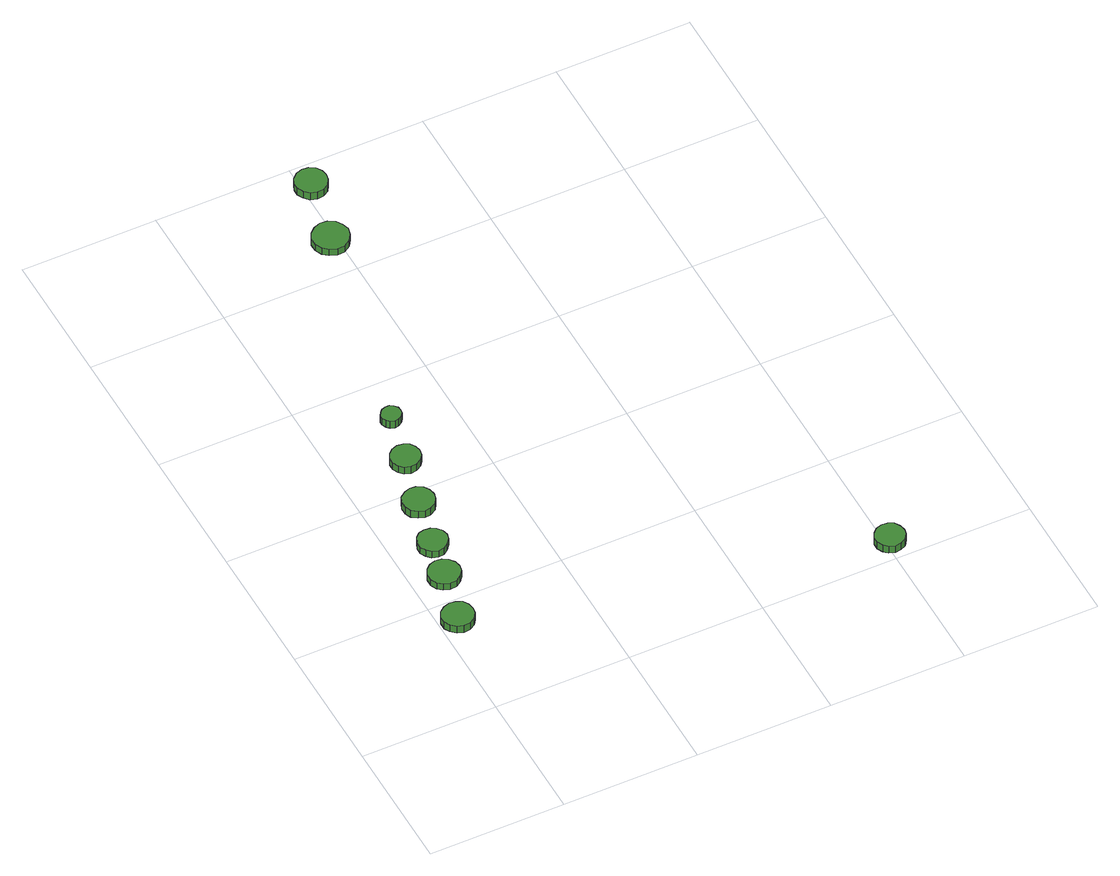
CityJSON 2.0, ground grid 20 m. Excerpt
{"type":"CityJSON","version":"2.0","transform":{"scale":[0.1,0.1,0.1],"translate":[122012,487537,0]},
"CityObjects":{
"tree1":{"type":"SolitaryVegetationObject","attributes":{"function":"something"},"geometry":[{"type":"MultiSurface","lod":"1","boundaries":[[[0,1,2,3,4,5,6,7,8,9,10,11,12,13,14]],[[15,16,17,18,19,20,21,22,23,24,25,26,27,28,29]],[[0,29,28,1]],[[1,28,27,2]],[[2,27,26,3]],[[3,26,25,4]],[[4,25,24,5]],[[5,24,23,6]],[[6,23,22,7]],[[7,22,21,8]],[[8,21,20,9]],[[9,20,19,10]],[[10,19,18,11]],[[11,18,17,12]],[[12,17,16,13]],[[13,16,15,14]],[[14,15,29,0]]]}]},
"tree2":{"type":"SolitaryVegetationObject","attributes":{"function":"something"},"geometry":[{"type":"MultiSurface","lod":"1","boundaries":[[[30,31,32,33,34,35,36,37,38,39,40,41,42,43,44]],[[45,46,47,48,49,50,51,52,53,54,55,56,57,58,59]],[[30,59,58,31]],[[31,58,57,32]],[[32,57,56,33]],[[33,56,55,34]],[[34,55,54,35]],[[35,54,53,36]],[[36,53,52,37]],[[37,52,51,38]],[[38,51,50,39]],[[39,50,49,40]],[[40,49,48,41]],[[41,48,47,42]],[[42,47,46,43]],[[43,46,45,44]],[[44,45,59,30]]]}]},
"tree3":{"type":"SolitaryVegetationObject","attributes":{"function":"something"},"geometry":[{"type":"MultiSurface","lod":"1","boundaries":[[[60,61,62,63,64,65,66,67,68,69,70,71,72,73,74]],[[75,76,77,78,79,80,81,82,83,84,85,86,87,88,89]],[[60,89,88,61]],[[61,88,87,62]],[[62,87,86,63]],[[63,86,85,64]],[[64,85,84,65]],[[65,84,83,66]],[[66,83,82,67]],[[67,82,81,68]],[[68,81,80,69]],[[69,80,79,70]],[[70,79,78,71]],[[71,78,77,72]],[[72,77,76,73]],[[73,76,75,74]],[[74,75,89,60]]]}]},
"tree4":{"type":"SolitaryVegetationObject","attributes":{"function":"something"},"geometry":[{"type":"MultiSurface","lod":"1","boundaries":[[[90,91,92,93,94,95,96,97,98,99,100,101,102,103,104]],[[105,106,107,108,109,110,111,112,113,114,115,116,117,118,119]],[[90,119,118,91]],[[91,118,117,92]],[[92,117,116,93]],[[93,116,115,94]],[[94,115,114,95]],[[95,114,113,96]],[[96,113,112,97]],[[97,112,111,98]],[[98,111,110,99]],[[99,110,109,100]],[[100,109,108,101]],[[101,108,107,102]],[[102,107,106,103]],[[103,106,105,104]],[[104,105,119,90]]]}]},
"tree5":{"type":"SolitaryVegetationObject","attributes":{"function":"something"},"geometry":[{"type":"MultiSurface","lod":"1","boundaries":[[[120,121,122,123,124,125,126,127,128,129,130,131,132,133,134]],[[135,136,137,138,139,140,141,142,143,144,145,146,147,148,149]],[[120,149,148,121]],[[121,148,147,122]],[[122,147,146,123]],[[123,146,145,124]],[[124,145,144,125]],[[125,144,143,126]],[[126,143,142,127]],[[127,142,141,128]],[[128,141,140,129]],[[129,140,139,130]],[[130,139,138,131]],[[131,138,137,132]],[[132,137,136,133]],[[133,136,135,134]],[[134,135,149,120]]]}]},
"tree6":{"type":"SolitaryVegetationObject","attributes":{"function":"something"},"geometry":[{"type":"MultiSurface","lod":"1","boundaries":[[[150,151,152,153,154,155,156,157,158,159,160,161,162,163,164]],[[165,166,167,168,169,170,171,172,173,174,175,176,177,178,179]],[[150,179,178,151]],[[151,178,177,152]],[[152,177,176,153]],[[153,176,175,154]],[[154,175,174,155]],[[155,174,173,156]],[[156,173,172,157]],[[157,172,171,158]],[[158,171,170,159]],[[159,170,169,160]],[[160,169,168,161]],[[161,168,167,162]],[[162,167,166,163]],[[163,166,165,164]],[[164,165,179,150]]]}]},
"tree7":{"type":"SolitaryVegetationObject","attributes":{"function":"something"},"geometry":[{"type":"MultiSurface","lod":"1","boundaries":[[[180,181,182,183,184,185,186,187,188,189,190,191,192,193,194]],[[195,196,197,198,199,200,201,202,203,204,205,206,207,208,209]],[[180,209,208,181]],[[181,208,207,182]],[[182,207,206,183]],[[183,206,205,184]],[[184,205,204,185]],[[185,204,203,186]],[[186,203,202,187]],[[187,202,201,188]],[[188,201,200,189]],[[189,200,199,190]],[[190,199,198,191]],[[191,198,197,192]],[[192,197,196,193]],[[193,196,195,194]],[[194,195,209,180]]]}]},
"tree8":{"type":"SolitaryVegetationObject","attributes":{"function":"something"},"geometry":[{"type":"MultiSurface","lod":"1","boundaries":[[[210,211,212,213,214,215,216,217,218,219,220,221,222,223,224]],[[225,226,227,228,229,230,231,232,233,234,235,236,237,238,239]],[[210,239,238,211]],[[211,238,237,212]],[[212,237,236,213]],[[213,236,235,214]],[[214,235,234,215]],[[215,234,233,216]],[[216,233,232,217]],[[217,232,231,218]],[[218,231,230,219]],[[219,230,229,220]],[[220,229,228,221]],[[221,228,227,222]],[[222,227,226,223]],[[223,226,225,224]],[[224,225,239,210]]]}]},
"tree9":{"type":"SolitaryVegetationObject","attributes":{"function":"something"},"geometry":[{"type":"MultiSurface","lod":"1","boundaries":[[[240,241,242,243,244,245,246,247,248,249,250,251,252,253,254]],[[255,256,257,258,259,260,261,262,263,264,265,266,267,268,269]],[[240,269,268,241]],[[241,268,267,242]],[[242,267,266,243]],[[243,266,265,244]],[[244,265,264,245]],[[245,264,263,246]],[[246,263,262,247]],[[247,262,261,248]],[[248,261,260,249]],[[249,260,259,250]],[[250,259,258,251]],[[251,258,257,252]],[[252,257,256,253]],[[253,256,255,254]],[[254,255,269,240]]]}]}
},
"vertices":[
[50,164,15],[48,174,15],[43,182,15],[34,186,15],[25,187,15],[16,184,15],[8,178,15],[4,169,15],[4,159,15],[8,151,15],[16,144,15],[25,141,15],[34,142,15],[43,147,15],[48,155,15],[48,155,2],[43,147,2],[34,142,2],[25,141,2],[16,144,2],[8,151,2],[4,159,2],[4,169,2],[8,178,2],[16,184,2],[25,187,2],[34,186,2],[43,182,2],[48,174,2],[50,164,2],
[69,241,16],[67,250,16],[61,258,16],[53,263,16],[43,264,16],[34,261,16],[27,255,16],[23,246,16],[23,236,16],[27,227,16],[34,221,16],[43,218,16],[53,219,16],[61,224,16],[67,231,16],[67,231,4],[61,224,4],[53,219,4],[43,218,4],[34,221,4],[27,227,4],[23,236,4],[23,246,4],[27,255,4],[34,261,4],[43,264,4],[53,263,4],[61,258,4],[67,250,4],[69,241,4],
[80,300,16],[78,309,16],[72,316,16],[65,320,16],[56,321,16],[47,319,16],[41,313,16],[37,304,16],[37,295,16],[41,287,16],[47,281,16],[56,278,16],[65,279,16],[72,284,16],[78,291,16],[78,291,4],[72,284,4],[65,279,4],[56,278,4],[47,281,4],[41,287,4],[37,295,4],[37,304,4],[41,313,4],[47,319,4],[56,321,4],[65,320,4],[72,316,4],[78,309,4],[80,300,4],
[97,372,19],[95,381,19],[90,389,19],[81,394,19],[72,395,19],[63,392,19],[55,386,19],[51,377,19],[51,367,19],[55,358,19],[63,352,19],[72,349,19],[81,350,19],[90,355,19],[95,363,19],[95,363,6],[90,355,6],[81,350,6],[72,349,6],[63,352,6],[55,358,6],[51,367,6],[51,377,6],[55,386,6],[63,392,6],[72,395,6],[81,394,6],[90,389,6],[95,381,6],[97,372,6],
[115,449,22],[113,457,22],[108,465,22],[100,469,22],[91,470,22],[82,467,22],[76,461,22],[72,453,22],[72,444,22],[76,436,22],[82,430,22],[91,427,22],[100,428,22],[108,433,22],[113,440,22],[113,440,9],[108,433,9],[100,428,9],[91,427,9],[82,430,9],[76,436,9],[72,444,9],[72,453,9],[76,461,9],[82,467,9],[91,470,9],[100,469,9],[108,465,9],[113,457,9],[115,449,9],
[123,521,28],[122,527,28],[118,532,28],[113,535,28],[107,535,28],[101,533,28],[97,529,28],[94,524,28],[94,518,28],[97,512,28],[101,508,28],[107,506,28],[113,507,28],[118,510,28],[122,515,28],[122,515,15],[118,510,15],[113,507,15],[107,506,15],[101,508,15],[97,512,15],[94,518,15],[94,524,15],[97,529,15],[101,533,15],[107,535,15],[113,535,15],[118,532,15],[122,527,15],[123,521,15],
[211,848,29],[208,858,29],[202,867,29],[192,873,29],[181,874,29],[171,870,29],[163,863,29],[158,853,29],[158,842,29],[163,832,29],[171,825,29],[181,821,29],[192,822,29],[202,828,29],[208,837,29],[208,837,17],[202,828,17],[192,822,17],[181,821,17],[171,825,17],[163,832,17],[158,842,17],[158,853,17],[163,863,17],[171,870,17],[181,874,17],[192,873,17],[202,867,17],[208,858,17],[211,848,17],
[229,948,31],[227,957,31],[222,965,31],[213,970,31],[204,971,31],[194,968,31],[187,961,31],[183,952,31],[183,943,31],[187,934,31],[194,927,31],[204,924,31],[213,925,31],[222,930,31],[227,938,31],[227,938,18],[222,930,18],[213,925,18],[204,924,18],[194,927,18],[187,934,18],[183,943,18],[183,952,18],[187,961,18],[194,968,18],[204,971,18],[213,970,18],[222,965,18],[227,957,18],[229,948,18],
[624,22,26],[622,31,26],[617,39,26],[609,43,26],[600,44,26],[591,41,26],[585,35,26],[581,27,26],[581,18,26],[585,10,26],[591,4,26],[600,1,26],[609,2,26],[617,6,26],[622,14,26],[622,14,13],[617,6,13],[609,2,13],[600,1,13],[591,4,13],[585,10,13],[581,18,13],[581,27,13],[585,35,13],[591,41,13],[600,44,13],[609,43,13],[617,39,13],[622,31,13],[624,22,13]
]}
